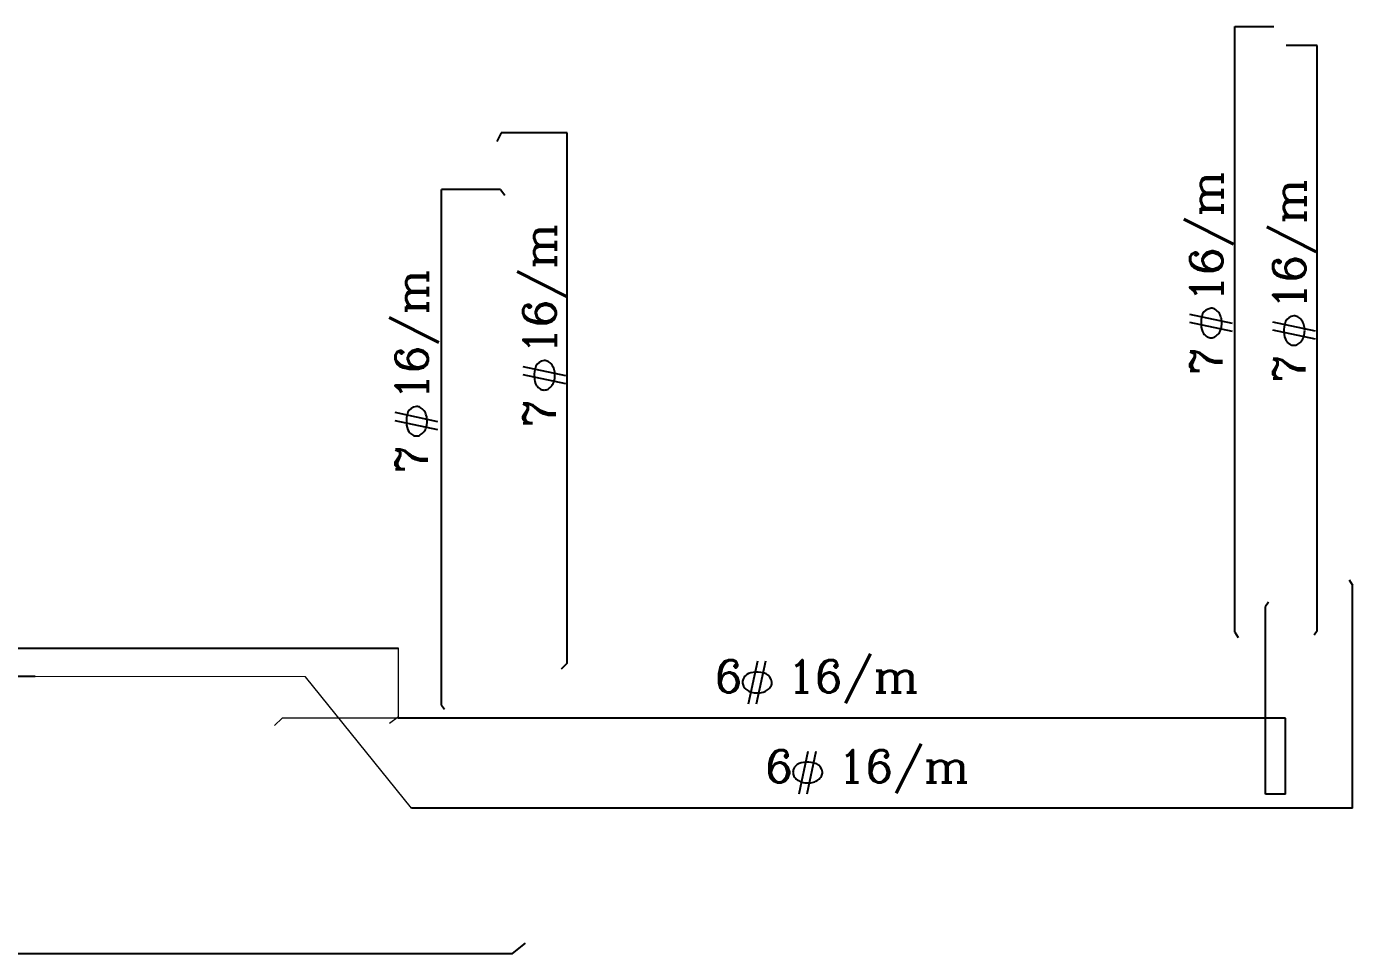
# Model space of a CAD drawing. Header units: metres. Extents: x 64 to 364, y 186 to 335.
# Drawn here: x 253.03 to 264.92, y 268.35 to 276.66 of the extents above; entities that cross this region are included whole.
import ezdxf
from ezdxf.enums import TextEntityAlignment as Align

# ---------------------------------------------------------------- set-up
doc = ezdxf.new("R2010")
doc.units = ezdxf.units.M
doc.header["$MEASUREMENT"] = 0
for name, color, linetype in [('91-TABLE-TEXT', 3, 'Continuous'), ('DIMENSIONS', 2, 'Continuous'), ('STEEL', 5, 'Continuous')]:
    doc.layers.add(name, color=color, linetype=linetype)
doc.styles.add('ROMANC', font='romanc.shx')

msp = doc.modelspace()

# ---------------------------------------------------------------- linework, layer by layer
at = {"layer": 'DIMENSIONS'}
for p, q in [((263.8436, 273.9942), (263.4608, 274.0758)), ((263.8436, 273.9223), (263.4608, 274.0039)), ((264.5865, 273.9264), (264.2037, 274.008)), ((264.5865, 273.8544), (264.2037, 273.936)), ((257.8672, 273.5258), (257.4844, 273.6074)), ((257.8672, 273.4538), (257.4844, 273.5354)), ((256.7215, 273.1142), (256.3387, 273.1958)), ((256.7215, 273.0422), (256.3387, 273.1238)), ((259.5062, 270.5873), (259.5878, 270.9701)), ((259.5782, 270.5873), (259.6598, 270.9701)), ((259.9589, 269.7806), (260.0405, 270.1634)), ((260.0309, 269.7806), (260.1125, 270.1634))]:
    msp.add_line(p, q, dxfattribs=at)
for centre, major_axis, ratio, start_param, end_param in [((263.677, 274.0388), (0.0492, 0.1697), 0.6194377, 1.5056801, 2.6284376), ((263.6509, 274.0749), (0.0779, 0.0256), 0.6715113, 1.3536921, 2.5954401), ((263.6509, 274.0749), (0.064, 0), 0.8847754, 1.0010544, 1.5707963), ((263.6247, 274.0388), (0.1125, 0), 0.8847754, 0.5739799, 1.0010544), ((263.5831, 274.015), (-0.1621, 0), 0.8847754, 3.4032805, 3.7155726), ((263.5172, 273.9993), (-0.2303, 0), 0.8847754, 3.1415927, 3.4032805), ((264.3937, 274.0071), (0.0779, 0.0256), 0.6715113, 1.3536921, 2.5954401), ((264.3937, 274.0071), (0.064, 0), 0.8847754, 1.0010544, 1.5707963), ((264.3675, 273.9709), (0.1125, 0), 0.8847754, 0.5739799, 1.0010544), ((263.5831, 273.9837), (-0.1621, 0), 0.8847754, 2.5676127, 2.8799048), ((263.5172, 273.9993), (-0.2303, 0), 0.8847754, 2.8799048, 3.1415927), ((264.4199, 273.9709), (0.0492, 0.1697), 0.6194377, 1.5056801, 2.6284376), ((264.3259, 273.9471), (-0.1621, 0), 0.8847754, 3.4032805, 3.7155726), ((264.26, 273.9315), (-0.2303, 0), 0.8847754, 3.1415927, 3.4032805), ((264.26, 273.9315), (-0.2303, 0), 0.8847754, 2.8799048, 3.1415927), ((263.677, 273.9599), (-0.1125, 0), 0.8847754, 0.5739799, 1.0010544), ((263.6509, 273.9238), (-0.064, 0), 0.8847754, 1.0010544, 1.5707963), ((263.6509, 273.9238), (0.064, 0), 0.8847754, 4.712389, 5.2821309), ((263.6247, 273.9599), (0.1125, 0), 0.8847754, -1.0010544, -0.5739799), ((264.4199, 273.8921), (-0.1125, 0), 0.8847754, 0.5739799, 1.0010544), ((264.3937, 273.856), (-0.064, 0), 0.8847754, 1.0010544, 1.5707963), ((264.3937, 273.856), (0.064, 0), 0.8847754, 4.712389, 5.2821309), ((264.3675, 273.8921), (0.1125, 0), 0.8847754, -1.0010544, -0.5739799), ((264.3259, 273.9159), (-0.1621, 0), 0.8847754, 2.5676127, 2.8799048), ((257.7006, 273.5703), (0.0492, 0.1697), 0.6194377, 1.5056801, 2.6284376), ((257.6744, 273.6064), (0.0779, 0.0256), 0.6715113, 1.3536921, 2.5954401), ((257.6744, 273.6064), (0.064, 0), 0.8847754, 1.0010544, 1.5707963), ((257.6482, 273.5703), (0.1125, 0), 0.8847754, 0.5739799, 1.0010544), ((257.6066, 273.5465), (-0.1621, 0), 0.8847754, 3.4032805, 3.7155726), ((257.5407, 273.5309), (-0.2303, 0), 0.8847754, 3.1415927, 3.4032805), ((257.6066, 273.5153), (-0.1621, 0), 0.8847754, 2.5676127, 2.8799048), ((257.5407, 273.5309), (-0.2303, 0), 0.8847754, 2.8799048, 3.1415927), ((257.7006, 273.4914), (-0.1125, 0), 0.8847754, 0.5739799, 1.0010544), ((257.6744, 273.4553), (-0.064, 0), 0.8847754, 1.0010544, 1.5707963), ((257.6744, 273.4553), (0.064, 0), 0.8847754, 4.712389, 5.2821309), ((257.6482, 273.4914), (0.1125, 0), 0.8847754, -1.0010544, -0.5739799), ((256.5287, 273.1949), (0.0779, 0.0256), 0.6715113, 1.3536921, 2.5954401), ((256.5287, 273.1949), (0.064, 0), 0.8847754, 1.0010544, 1.5707963), ((256.5026, 273.1587), (0.1125, 0), 0.8847754, 0.5739799, 1.0010544), ((256.461, 273.1349), (-0.1621, 0), 0.8847754, 3.4032805, 3.7155726), ((256.5549, 273.1587), (0.0492, 0.1697), 0.6194377, 1.5056801, 2.6284376), ((256.3951, 273.1193), (-0.2303, 0), 0.8847754, 3.1415927, 3.4032805), ((256.3951, 273.1193), (-0.2303, 0), 0.8847754, 2.8799048, 3.1415927), ((256.5549, 273.0799), (-0.1125, 0), 0.8847754, 0.5739799, 1.0010544), ((256.5287, 273.0437), (-0.064, 0), 0.8847754, 1.0010544, 1.5707963), ((256.5287, 273.0437), (0.064, 0), 0.8847754, 4.712389, 5.2821309), ((256.5026, 273.0799), (0.1125, 0), 0.8847754, -1.0010544, -0.5739799), ((256.461, 273.1037), (-0.1621, 0), 0.8847754, 2.5676127, 2.8799048), ((259.5439, 270.7539), (0, 0.1125), 0.8847754, 0.5739799, 1.0010544), ((259.6227, 270.7539), (-0.1697, 0.0492), 0.6194377, 4.6472727, 5.7700303), ((259.6588, 270.7801), (-0.0256, 0.0779), 0.6715113, 4.4952848, 5.7370328), ((259.5077, 270.7801), (0, 0.064), 0.8847754, 1.0010544, 1.5707963), ((259.5077, 270.7801), (0, 0.064), 0.8847754, 1.5707963, 2.1405382), ((259.5439, 270.8063), (0, 0.1125), 0.8847754, 2.1405382, 2.5676127), ((259.6227, 270.8063), (0, 0.1125), 0.8847754, 3.7155726, 4.1426471), ((259.6588, 270.7801), (0, 0.064), 0.8847754, 4.1426471, 4.712389), ((259.5677, 270.8479), (0, 0.1621), 0.8847754, 2.5676127, 2.8799048), ((259.5833, 270.9138), (0, 0.2303), 0.8847754, 2.8799048, 3.1415927), ((259.5833, 270.9138), (0, 0.2303), 0.8847754, 3.1415927, 3.4032805), ((259.5989, 270.8479), (0, 0.1621), 0.8847754, 3.4032805, 3.7155726), ((259.9604, 269.9734), (0, 0.064), 0.8847754, 1.0010544, 1.5707963), ((259.9966, 269.9472), (0, 0.1125), 0.8847754, 0.5739799, 1.0010544), ((260.0754, 269.9472), (-0.1697, 0.0492), 0.6194377, 4.6472727, 5.7700303), ((260.1115, 269.9734), (-0.0256, 0.0779), 0.6715113, 4.4952848, 5.7370328), ((259.9604, 269.9734), (0, 0.064), 0.8847754, 1.5707963, 2.1405382), ((259.9966, 269.9996), (0, 0.1125), 0.8847754, 2.1405382, 2.5676127), ((260.0204, 270.0412), (0, 0.1621), 0.8847754, 2.5676127, 2.8799048), ((260.036, 270.1071), (0, 0.2303), 0.8847754, 2.8799048, 3.1415927), ((260.036, 270.1071), (0, 0.2303), 0.8847754, 3.1415927, 3.4032805), ((260.0516, 270.0412), (0, 0.1621), 0.8847754, 3.4032805, 3.7155726), ((260.0754, 269.9996), (0, 0.1125), 0.8847754, 3.7155726, 4.1426471), ((260.1115, 269.9734), (0, 0.064), 0.8847754, 4.1426471, 4.712389)]:
    msp.add_ellipse(centre, major_axis=major_axis, ratio=ratio, start_param=start_param, end_param=end_param, dxfattribs=at)
at = {"layer": 'STEEL'}
for p, q in [((263.8627, 276.4889), (263.8627, 276.6562)), ((263.8627, 276.6562), (264.214, 276.6562)), ((263.8627, 271.2285), (263.8627, 276.4889)), ((264.6028, 276.4874), (264.3228, 276.4874)), ((264.6028, 271.2405), (264.6028, 276.4874)), ((257.2892, 275.7031), (257.2498, 275.6256)), ((257.8791, 275.7031), (257.2892, 275.7031)), ((257.8791, 270.9497), (257.8791, 275.7031)), ((256.7535, 270.5749), (256.7535, 275.1952)), ((257.2835, 275.1952), (256.7535, 275.1952)), ((257.2835, 275.1952), (257.3207, 275.1453)), ((264.8883, 271.6985), (264.9185, 271.6511)), ((264.9185, 269.6511), (264.9185, 271.6511)), ((264.1658, 271.4964), (264.1375, 271.4578)), ((264.1375, 270.4578), (264.1375, 271.4578)), ((263.8627, 271.2285), (263.8928, 271.1811)), ((264.6028, 271.2405), (264.5745, 271.202)), ((251.5073, 271.0862), (256.3689, 271.0862)), ((257.8791, 270.9497), (257.8252, 270.8976)), ((257.8791, 270.9497), (257.8791, 270.9497)), ((253.1128, 270.8311), (250.2654, 270.8311)), ((256.7535, 270.5749), (256.7794, 270.5387)), ((264.3175, 270.4578), (256.3658, 270.4578)), ((264.1375, 269.7778), (264.1375, 270.4578)), ((264.3175, 269.7778), (264.3175, 270.4578)), ((264.3175, 269.7778), (264.1375, 269.7778)), ((264.9185, 269.6511), (256.4842, 269.6511)), ((246.0967, 268.3489), (255.7232, 268.3489)), ((255.7232, 268.3489), (257.3895, 268.3489)), ((257.3895, 268.3489), (257.5064, 268.4422))]:
    msp.add_line(p, q, dxfattribs=at)
at = {"layer": 'STEEL', "lineweight": 9}
for p, q in [((256.3689, 270.4685), (256.3689, 271.0862)), ((255.5335, 270.8294), (253.1128, 270.8311)), ((256.4842, 269.6511), (255.5335, 270.8294)), ((255.3249, 270.4578), (255.2582, 270.3915)), ((256.3658, 270.4578), (255.3249, 270.4578)), ((256.3689, 270.4685), (256.287, 270.4111))]:
    msp.add_line(p, q, dxfattribs=at)

# ---------------------------------------------------------------- texts
at = {"layer": '91-TABLE-TEXT', "style": 'ROMANC'}
for p in [(263.6296, 274.449), (264.3724, 274.3811), (257.6532, 273.9805), (256.5075, 273.5689)]:
    msp.add_text('7  16/m', height=0.29066, rotation=90, dxfattribs=at).set_placement(p, align=Align.MIDDLE)
for p in [(260.1199, 270.8123), (260.5726, 270.0056)]:
    msp.add_text('6  16/m', height=0.29066, dxfattribs=at).set_placement(p, align=Align.MIDDLE)

doc.saveas('drawing.dxf')
